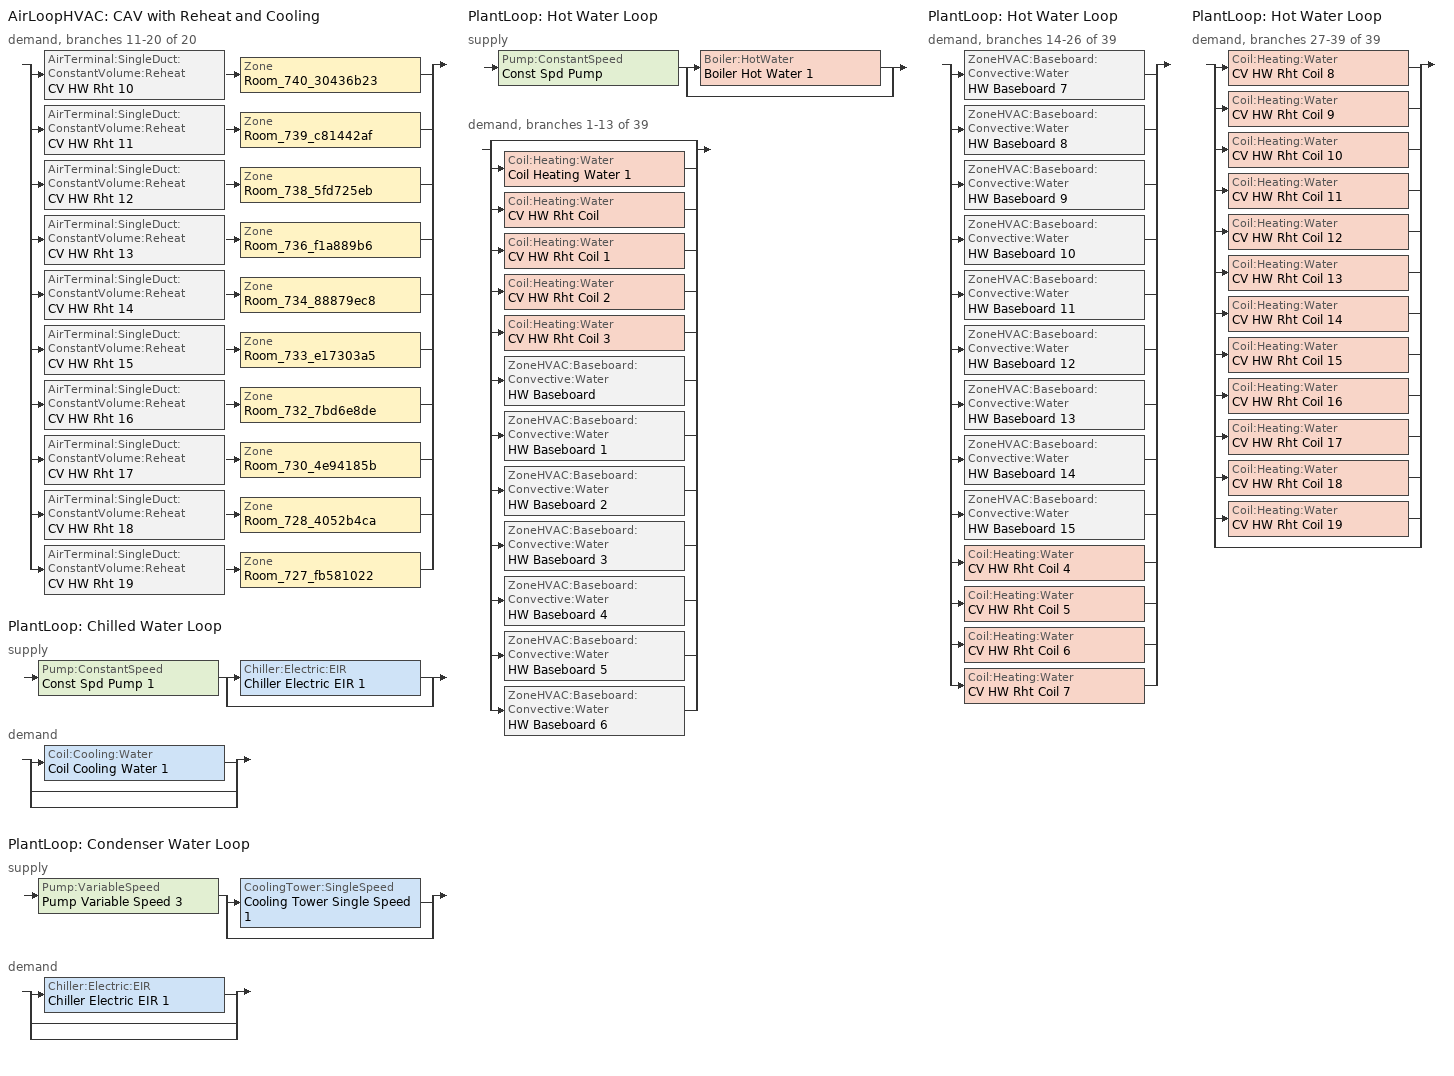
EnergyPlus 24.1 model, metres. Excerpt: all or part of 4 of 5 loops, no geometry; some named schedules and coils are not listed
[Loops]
AirLoopHVAC 'CAV with Reheat and Cooling'
 demand, branches 11-20 of 20: split
  | AirTerminal:SingleDuct:ConstantVolume:Reheat 'CV HW Rht 10' > Zone 'Room_740_30436b23'
  | AirTerminal:SingleDuct:ConstantVolume:Reheat 'CV HW Rht 11' > Zone 'Room_739_c81442af'
  | AirTerminal:SingleDuct:ConstantVolume:Reheat 'CV HW Rht 12' > Zone 'Room_738_5fd725eb'
  | AirTerminal:SingleDuct:ConstantVolume:Reheat 'CV HW Rht 13' > Zone 'Room_736_f1a889b6'
  | AirTerminal:SingleDuct:ConstantVolume:Reheat 'CV HW Rht 14' > Zone 'Room_734_88879ec8'
  | AirTerminal:SingleDuct:ConstantVolume:Reheat 'CV HW Rht 15' > Zone 'Room_733_e17303a5'
  | AirTerminal:SingleDuct:ConstantVolume:Reheat 'CV HW Rht 16' > Zone 'Room_732_7bd6e8de'
  | AirTerminal:SingleDuct:ConstantVolume:Reheat 'CV HW Rht 17' > Zone 'Room_730_4e94185b'
  | AirTerminal:SingleDuct:ConstantVolume:Reheat 'CV HW Rht 18' > Zone 'Room_728_4052b4ca'
  | AirTerminal:SingleDuct:ConstantVolume:Reheat 'CV HW Rht 19' > Zone 'Room_727_fb581022'
PlantLoop 'Chilled Water Loop'
 supply: Pump:ConstantSpeed 'Const Spd Pump 1' > split
  | Chiller:Electric:EIR 'Chiller Electric EIR 1'
  | bypass
 demand: split
  | Coil:Cooling:Water 'Coil Cooling Water 1'
  | bypass
  | bypass
PlantLoop 'Condenser Water Loop'
 supply: Pump:VariableSpeed 'Pump Variable Speed 3' > split
  | CoolingTower:SingleSpeed 'Cooling Tower Single Speed 1'
  | bypass
 demand: split
  | Chiller:Electric:EIR 'Chiller Electric EIR 1'
  | bypass
  | bypass
PlantLoop 'Hot Water Loop'
 supply: Pump:ConstantSpeed 'Const Spd Pump' > split
  | Boiler:HotWater 'Boiler Hot Water 1'
  | bypass
 demand, branches 1-13 of 39: split
  | bypass
  | Coil:Heating:Water 'Coil Heating Water 1'
  | Coil:Heating:Water 'CV HW Rht Coil'
  | Coil:Heating:Water 'CV HW Rht Coil 1'
  | Coil:Heating:Water 'CV HW Rht Coil 2'
  | Coil:Heating:Water 'CV HW Rht Coil 3'
  | ZoneHVAC:Baseboard:Convective:Water 'HW Baseboard'
  | ZoneHVAC:Baseboard:Convective:Water 'HW Baseboard 1'
  | ZoneHVAC:Baseboard:Convective:Water 'HW Baseboard 2'
  | ZoneHVAC:Baseboard:Convective:Water 'HW Baseboard 3'
  | ZoneHVAC:Baseboard:Convective:Water 'HW Baseboard 4'
  | ZoneHVAC:Baseboard:Convective:Water 'HW Baseboard 5'
  | ZoneHVAC:Baseboard:Convective:Water 'HW Baseboard 6'
PlantLoop 'Hot Water Loop'
 demand, branches 14-26 of 39: split
  | ZoneHVAC:Baseboard:Convective:Water 'HW Baseboard 7'
  | ZoneHVAC:Baseboard:Convective:Water 'HW Baseboard 8'
  | ZoneHVAC:Baseboard:Convective:Water 'HW Baseboard 9'
  | ZoneHVAC:Baseboard:Convective:Water 'HW Baseboard 10'
  | ZoneHVAC:Baseboard:Convective:Water 'HW Baseboard 11'
  | ZoneHVAC:Baseboard:Convective:Water 'HW Baseboard 12'
  | ZoneHVAC:Baseboard:Convective:Water 'HW Baseboard 13'
  | ZoneHVAC:Baseboard:Convective:Water 'HW Baseboard 14'
  | ZoneHVAC:Baseboard:Convective:Water 'HW Baseboard 15'
  | Coil:Heating:Water 'CV HW Rht Coil 4'
  | Coil:Heating:Water 'CV HW Rht Coil 5'
  | Coil:Heating:Water 'CV HW Rht Coil 6'
  | Coil:Heating:Water 'CV HW Rht Coil 7'
PlantLoop 'Hot Water Loop'
 demand, branches 27-39 of 39: split
  | Coil:Heating:Water 'CV HW Rht Coil 8'
  | Coil:Heating:Water 'CV HW Rht Coil 9'
  | Coil:Heating:Water 'CV HW Rht Coil 10'
  | Coil:Heating:Water 'CV HW Rht Coil 11'
  | Coil:Heating:Water 'CV HW Rht Coil 12'
  | Coil:Heating:Water 'CV HW Rht Coil 13'
  | Coil:Heating:Water 'CV HW Rht Coil 14'
  | Coil:Heating:Water 'CV HW Rht Coil 15'
  | Coil:Heating:Water 'CV HW Rht Coil 16'
  | Coil:Heating:Water 'CV HW Rht Coil 17'
  | Coil:Heating:Water 'CV HW Rht Coil 18'
  | Coil:Heating:Water 'CV HW Rht Coil 19'
  | bypass
[ZoneControl:Thermostat] Temperature Difference Between Cutout And Setpoint {deltaC}=0
Name | Zone or ZoneList | Control Type Schedule | Control 1
Room_727_fb581022 Thermostat | Room_727_fb581022 | Room_727_fb581022 Thermostat Schedule | MediumOffice Building_Setpoint
Room_728_4052b4ca Thermostat | Room_728_4052b4ca | Room_728_4052b4ca Thermostat Schedule | MediumOffice Building_Setpoint 1
Room_730_4e94185b Thermostat | Room_730_4e94185b | Room_730_4e94185b Thermostat Schedule | MediumOffice Building_Setpoint 3
Room_732_7bd6e8de Thermostat | Room_732_7bd6e8de | Room_732_7bd6e8de Thermostat Schedule | MediumOffice Building_Setpoint 5
Room_733_e17303a5 Thermostat | Room_733_e17303a5 | Room_733_e17303a5 Thermostat Schedule | MediumOffice Building_Setpoint 6
Room_734_88879ec8 Thermostat | Room_734_88879ec8 | Room_734_88879ec8 Thermostat Schedule | MediumOffice Building_Setpoint 7
Room_736_f1a889b6 Thermostat | Room_736_f1a889b6 | Room_736_f1a889b6 Thermostat Schedule | MediumOffice Building_Setpoint 9
Room_738_5fd725eb Thermostat | Room_738_5fd725eb | Room_738_5fd725eb Thermostat Schedule | MediumOffice Building_Setpoint 11
Room_739_c81442af Thermostat | Room_739_c81442af | Room_739_c81442af Thermostat Schedule | MediumOffice Building_Setpoint 12
Room_740_30436b23 Thermostat | Room_740_30436b23 | Room_740_30436b23 Thermostat Schedule | MediumOffice Building_Setpoint 13
[ThermostatSetpoint:DualSetpoint] Heating Setpoint Temperature Schedule=NECB-A-Thermostat Setpoint-Heating; Cooling Setpoint Temperature Schedule=NECB-A-Thermostat Setpoint-Cooling
MediumOffice Building_Setpoint; MediumOffice Building_Setpoint 1; MediumOffice Building_Setpoint 3; MediumOffice Building_Setpoint 5; MediumOffice Building_Setpoint 6; MediumOffice Building_Setpoint 7; MediumOffice Building_Setpoint 9; MediumOffice Building_Setpoint 11; MediumOffice Building_Setpoint 12; MediumOffice Building_Setpoint 13
[ZoneHVAC:Baseboard:Convective:Water] Availability Schedule=Always On Discrete hvac_library; Heating Design Capacity Method=HeatingDesignCapacity; Heating Design Capacity {W}=Autosize; Heating Design Capacity Per Floor Area {W/m2}=0; Fraction of Autosized Heating Design Capacity=0.8; U-Factor Times Area Value {W/K}=Autosize; Maximum Water Flow Rate {m3/s}=Autosize; Convergence Tolerance=0.001
HW Baseboard; HW Baseboard 1; HW Baseboard 2; HW Baseboard 3; HW Baseboard 4; HW Baseboard 5; HW Baseboard 6; HW Baseboard 7; HW Baseboard 8; HW Baseboard 9; HW Baseboard 10; HW Baseboard 11; HW Baseboard 12; HW Baseboard 13; HW Baseboard 14; HW Baseboard 15
[Fan:ZoneExhaust] Fan Total Efficiency=0.6; Pressure Rise {Pa}=0; System Availability Manager Coupling Mode=Decoupled
Zone Exhaust Fan; Zone Exhaust Fan 1; Zone Exhaust Fan 2; Zone Exhaust Fan 3; Zone Exhaust Fan 4; Zone Exhaust Fan 5; Zone Exhaust Fan 6; Zone Exhaust Fan 7; Zone Exhaust Fan 8; Zone Exhaust Fan 9
[AirTerminal:SingleDuct:ConstantVolume:Reheat] Availability Schedule=Always On Discrete hvac_library; Maximum Air Flow Rate {m3/s}=Autosize; Maximum Hot Water or Steam Flow Rate {m3/s}=Autosize; Minimum Hot Water or Steam Flow Rate {m3/s}=0; Convergence Tolerance=0.001; Maximum Reheat Air Temperature {C}=35
Name | Reheat Coil
CV HW Rht 19 | CV HW Rht Coil 19
CV HW Rht 18 | CV HW Rht Coil 18
CV HW Rht 17 | CV HW Rht Coil 17
CV HW Rht 16 | CV HW Rht Coil 16
CV HW Rht 15 | CV HW Rht Coil 15
CV HW Rht 14 | CV HW Rht Coil 14
CV HW Rht 13 | CV HW Rht Coil 13
CV HW Rht 12 | CV HW Rht Coil 12
CV HW Rht 11 | CV HW Rht Coil 11
CV HW Rht 10 | CV HW Rht Coil 10
[Coil:Heating:Water] Availability Schedule=Always On Discrete hvac_library; U-Factor Times Area Value {W/K}=Autosize; Maximum Water Flow Rate {m3/s}=Autosize; Performance Input Method=UFactorTimesAreaAndDesignWaterFlowRate; Rated Capacity {W}=Autosize; Rated Inlet Water Temperature {C}=82.2; Rated Inlet Air Temperature {C}=16.6; Rated Outlet Water Temperature {C}=71.1; Rated Outlet Air Temperature {C}=32.2; Rated Ratio for Air and Water Convection=0.5
CV HW Rht Coil 19; CV HW Rht Coil 18; CV HW Rht Coil 17; CV HW Rht Coil 16; CV HW Rht Coil 15; CV HW Rht Coil 14; CV HW Rht Coil 13; CV HW Rht Coil 12; CV HW Rht Coil 11; CV HW Rht Coil 10; CV HW Rht Coil 9; CV HW Rht Coil 8; CV HW Rht Coil 7; CV HW Rht Coil 6; CV HW Rht Coil 5; CV HW Rht Coil 4; CV HW Rht Coil; CV HW Rht Coil 1; CV HW Rht Coil 2; CV HW Rht Coil 3
[Zone equipment]
Room_727_fb581022: HW Baseboard, Zone Exhaust Fan, CV HW Rht 19
Room_728_4052b4ca: HW Baseboard 1, Zone Exhaust Fan 1, CV HW Rht 18
Room_730_4e94185b: HW Baseboard 2, Zone Exhaust Fan 2, CV HW Rht 17
Room_732_7bd6e8de: HW Baseboard 3, Zone Exhaust Fan 3, CV HW Rht 16
Room_733_e17303a5: HW Baseboard 4, Zone Exhaust Fan 4, CV HW Rht 15
Room_734_88879ec8: HW Baseboard 5, Zone Exhaust Fan 5, CV HW Rht 14
Room_736_f1a889b6: HW Baseboard 6, Zone Exhaust Fan 6, CV HW Rht 13
Room_738_5fd725eb: HW Baseboard 7, Zone Exhaust Fan 7, CV HW Rht 12
Room_739_c81442af: HW Baseboard 8, Zone Exhaust Fan 8, CV HW Rht 11
Room_740_30436b23: HW Baseboard 9, Zone Exhaust Fan 9, CV HW Rht 10
[Sizing:Zone] Zone Cooling Design Supply Air Temperature Input Method=SupplyAirTemperature; Zone Cooling Design Supply Air Temperature {C}=14; Zone Cooling Design Supply Air Temperature Difference {deltaC}=11.11; Zone Heating Design Supply Air Temperature Input Method=SupplyAirTemperature; Zone Heating Design Supply Air Temperature {C}=40; Zone Heating Design Supply Air Temperature Difference {deltaC}=11.11; Zone Cooling Design Supply Air Humidity Ratio {kgWater/kgDryAir}=0.0085; Zone Heating Design Supply Air Humidity Ratio {kgWater/kgDryAir}=0.008; Cooling Design Air Flow Method=DesignDay; Cooling Design Air Flow Rate {m3/s}=0; Cooling Minimum Air Flow per Zone Floor Area {m3/s-m2}=0.000762; Cooling Minimum Air Flow {m3/s}=0; Cooling Minimum Air Flow Fraction=0; Heating Design Air Flow Method=DesignDay; Heating Design Air Flow Rate {m3/s}=0; Heating Maximum Air Flow per Zone Floor Area {m3/s-m2}=0.002032; Heating Maximum Air Flow {m3/s}=0.141576; Heating Maximum Air Flow Fraction=0.3; Account for Dedicated Outdoor Air System=No; Zone Load Sizing Method=Sensible Load Only No Latent Load; Zone Latent Cooling Design Supply Air Humidity Ratio Input Method=HumidityRatioDifference; Zone Cooling Design Supply Air Humidity Ratio Difference {kgWater/kgDryAir}=0.005; Zone Latent Heating Design Supply Air Humidity Ratio Input Method=HumidityRatioDifference; Zone Humidification Design Supply Air Humidity Ratio Difference {kgWater/kgDryAir}=0.005
Name | Design Specification Outdoor Air Object
Room_727_fb581022 | Room_727_fb581022 DSOA Space List
Room_728_4052b4ca | Room_728_4052b4ca DSOA Space List
Room_730_4e94185b | Room_730_4e94185b DSOA Space List
Room_732_7bd6e8de | Room_732_7bd6e8de DSOA Space List
Room_733_e17303a5 | Room_733_e17303a5 DSOA Space List
Room_734_88879ec8 | Room_734_88879ec8 DSOA Space List
Room_736_f1a889b6 | Room_736_f1a889b6 DSOA Space List
Room_738_5fd725eb | Room_738_5fd725eb DSOA Space List
Room_739_c81442af | Room_739_c81442af DSOA Space List
Room_740_30436b23 | Room_740_30436b23 DSOA Space List
[DesignSpecification:OutdoorAir]
MediumOffice Building_Ventilation: Outdoor Air Method=Sum; Outdoor Air Flow per Person {m3/s-person}=0.00175762; Outdoor Air Flow per Zone Floor Area {m3/s-m2}=0.000336663; Outdoor Air Flow per Zone {m3/s}=0; Outdoor Air Flow Air Changes per Hour {1/hr}=0
[DesignSpecification:OutdoorAir:SpaceList] Space Design Specification Outdoor Air Object Name 1=MediumOffice Building_Ventilation
Name | Space Name 1
Room_727_fb581022 DSOA Space List | Room_727_fb581022_Space
Room_728_4052b4ca DSOA Space List | Room_728_4052b4ca_Space
Room_730_4e94185b DSOA Space List | Room_730_4e94185b_Space
Room_732_7bd6e8de DSOA Space List | Room_732_7bd6e8de_Space
Room_733_e17303a5 DSOA Space List | Room_733_e17303a5_Space
Room_734_88879ec8 DSOA Space List | Room_734_88879ec8_Space
Room_736_f1a889b6 DSOA Space List | Room_736_f1a889b6_Space
Room_738_5fd725eb DSOA Space List | Room_738_5fd725eb_Space
Room_739_c81442af DSOA Space List | Room_739_c81442af_Space
Room_740_30436b23 DSOA Space List | Room_740_30436b23_Space
[PlantLoop] Fluid Type=Water; Maximum Loop Temperature {C}=100; Minimum Loop Temperature {C}=0; Maximum Loop Flow Rate {m3/s}=Autosize; Minimum Loop Flow Rate {m3/s}=0; Plant Loop Volume {m3}=Autocalculate; Load Distribution Scheme=Optimal; Plant Loop Demand Calculation Scheme=SingleSetpoint; Common Pipe Simulation=None
Name | Plant Equipment Operation Scheme
Chilled Water Loop | Chilled Water Loop Operation Schemes
Condenser Water Loop | Condenser Water Loop Operation Schemes
Hot Water Loop | Hot Water Loop Operation Schemes
[Sizing:Plant] Sizing Option=NonCoincident; Zone Timesteps in Averaging Window=1; Coincident Sizing Factor Mode=None
Name | Loop Type | Design Loop Exit Temperature {C} | Loop Design Temperature Difference {deltaC}
Chilled Water Loop | Cooling | 7.22 | 6.67
Condenser Water Loop | Condenser | 29.4 | 5.6
Hot Water Loop | Heating | 82 | 11
[Pump:ConstantSpeed] Design Flow Rate {m3/s}=Autosize; Design Pump Head {Pa}=179352; Design Power Consumption {W}=Autosize; Motor Efficiency=0.9; Fraction of Motor Inefficiencies to Fluid Stream=0; Pump Control Type=Intermittent; Design Power Sizing Method=PowerPerFlowPerPressure; Design Electric Power per Unit Flow Rate {W/(m3/s)}=348701.1; Design Shaft Power per Unit Flow Rate per Unit Head {W-s/m3-Pa}=1.28205
Const Spd Pump 1; Const Spd Pump
[Chiller:Electric:EIR]
Chiller Electric EIR 1: Reference Capacity {W}=Autosize; Reference COP {W/W}=5.5; Reference Leaving Chilled Water Temperature {C}=6.5; Reference Entering Condenser Fluid Temperature {C}=29.4; Reference Chilled Water Flow Rate {m3/s}=Autosize; Reference Condenser Fluid Flow Rate {m3/s}=Autosize; Cooling Capacity Function of Temperature Curve=Curve Biquadratic 1; Electric Input to Cooling Output Ratio Function of Temperature Curve=Curve Biquadratic 2; Electric Input to Cooling Output Ratio Function of Part Load Ratio Curve=Curve Quadratic 1; Minimum Part Load Ratio=0.1; Maximum Part Load Ratio=1; Optimum Part Load Ratio=1; Minimum Unloading Ratio=0.2; Condenser Type=WaterCooled; Condenser Fan Power Ratio {W/W}=0; Fraction of Compressor Electric Consumption Rejected by Condenser=1; Leaving Chilled Water Lower Temperature Limit {C}=2; Chiller Flow Mode=NotModulated; Sizing Factor=1; Basin Heater Capacity {W/K}=0; Basin Heater Setpoint Temperature {C}=10; Condenser Heat Recovery Relative Capacity Fraction=1
[SetpointManager:Scheduled] Control Variable=Temperature
Name | Schedule
Setpoint Manager Scheduled 4 | Chilled_Water_Temperature
Setpoint Manager Scheduled 3 | Hot_Water_Temperature
[PlantEquipmentOperationSchemes] Control Scheme Schedule Name 1=Always On Discrete
Name | Control Scheme Object Type 1 | Control Scheme Name 1
Chilled Water Loop Operation Schemes | PlantEquipmentOperation:CoolingLoad | Chilled Water Loop Cooling Operation Scheme
Condenser Water Loop Operation Schemes | PlantEquipmentOperation:CoolingLoad | Condenser Water Loop Cooling Operation Scheme
Hot Water Loop Operation Schemes | PlantEquipmentOperation:HeatingLoad | Hot Water Loop Heating Operation Scheme
[PlantEquipmentOperation:CoolingLoad] Load Range Lower Limit 1 {W}=0; Load Range Upper Limit 1 {W}=1000000000
Name | Range Equipment List Name 1
Chilled Water Loop Cooling Operation Scheme | Chilled Water Loop Cooling Equipment List
Condenser Water Loop Cooling Operation Scheme | Condenser Water Loop Cooling Equipment List
[PlantEquipmentList]
Chilled Water Loop Cooling Equipment List: Chiller:Electric:EIR, Chiller Electric EIR 1
Condenser Water Loop Cooling Equipment List: CoolingTower:SingleSpeed, Cooling Tower Single Speed 1
Hot Water Loop Heating Equipment List: Boiler:HotWater, Boiler Hot Water 1
[Pump:VariableSpeed]
Pump Variable Speed 3: Design Maximum Flow Rate {m3/s}=Autosize; Design Pump Head {Pa}=179352; Design Power Consumption {W}=Autosize; Motor Efficiency=0.9; Fraction of Motor Inefficiencies to Fluid Stream=0; Coefficient 1 of the Part Load Performance Curve=0; Coefficient 2 of the Part Load Performance Curve=1; Coefficient 3 of the Part Load Performance Curve=0; Coefficient 4 of the Part Load Performance Curve=0; Design Minimum Flow Rate {m3/s}=0; Pump Control Type=Intermittent; Skin Loss Radiative Fraction=0.5; Design Power Sizing Method=PowerPerFlowPerPressure; Design Electric Power per Unit Flow Rate {W/(m3/s)}=348701.1; Design Shaft Power per Unit Flow Rate per Unit Head {W/((m3/s)-Pa)}=1.28205; Design Minimum Flow Rate Fraction=0
[CoolingTower:SingleSpeed]
Cooling Tower Single Speed 1: Design Water Flow Rate {m3/s}=Autosize; Design Air Flow Rate {m3/s}=Autosize; Design Fan Power {W}=Autosize; Design U-Factor Times Area Value {W/K}=Autosize; Free Convection Regime Air Flow Rate {m3/s}=Autosize; Free Convection Regime Air Flow Rate Sizing Factor=0.1; Free Convection Regime U-Factor Times Area Value {W/K}=Autosize; Free Convection U-Factor Times Area Value Sizing Factor=0.1; Performance Input Method=UFactorTimesAreaAndDesignWaterFlowRate; Heat Rejection Capacity and Nominal Capacity Sizing Ratio=1.25; Free Convection Capacity {W}=0; Free Convection Nominal Capacity Sizing Factor=0.1; Design Inlet Air Dry-Bulb Temperature {C}=35; Design Inlet Air Wet-Bulb Temperature {C}=25.6; Design Approach Temperature {deltaC}=Autosize; Design Range Temperature {deltaC}=Autosize; Basin Heater Capacity {W/K}=0; Basin Heater Setpoint Temperature {C}=2; Evaporation Loss Mode=LossFactor; Evaporation Loss Factor {percent/K}=0.2; Drift Loss Percent {percent}=0.008; Blowdown Calculation Mode=ConcentrationRatio; Blowdown Concentration Ratio=3; Capacity Control=FanCycling; Number of Cells=1; Cell Control=MinimalCell; Cell Minimum  Water Flow Rate Fraction=0.33; Cell Maximum Water Flow Rate Fraction=2.5; Sizing Factor=1
[SetpointManager:FollowOutdoorAirTemperature]
Setpoint Manager Follow Outdoor Air Temperature 1: Control Variable=Temperature; Reference Temperature Type=OutdoorAirWetBulb; Offset Temperature Difference {deltaC}=1.5; Maximum Setpoint Temperature {C}=80; Minimum Setpoint Temperature {C}=6
[Boiler:HotWater]
Boiler Hot Water 1: Fuel Type=NaturalGas; Nominal Capacity {W}=Autosize; Nominal Thermal Efficiency=0.8; Efficiency Curve Temperature Evaluation Variable=LeavingBoiler; Normalized Boiler Efficiency Curve=Boiler Efficiency; Design Water Flow Rate {m3/s}=Autosize; Minimum Part Load Ratio=0; Maximum Part Load Ratio=1; Optimum Part Load Ratio=1; Water Outlet Upper Temperature Limit {C}=82; Boiler Flow Mode=ConstantFlow; On Cycle Parasitic Electric Load {W}=0; Sizing Factor=1; Off Cycle Parasitic Fuel Load {W}=0
[PlantEquipmentOperation:HeatingLoad]
Hot Water Loop Heating Operation Scheme: Load Range Lower Limit 1 {W}=0; Load Range Upper Limit 1 {W}=1000000000; Range Equipment List Name 1=Hot Water Loop Heating Equipment List
[Schedule:Day:Interval]
Chilled_Water_Temperature_Default; Chilled_Water_Temperature_Summer_Design_Day; Chilled_Water_Temperature_Winter_Design_Day: No, 24:00, 6.7
Hot_Water_Temperature_Default; Hot_Water_Temperature_Summer_Design_Day: No, 24:00, 67
[Schedule:Week:Daily]
NECB-A-Thermostat Setpoint-Heating Week Rule - Jan1-Dec31: Schedule Day 34, Schedule Day 32, Schedule Day 32, Schedule Day 32, Schedule Day 32, Schedule Day 32, Schedule Day 33, NECB-A-Thermostat Setpoint-Heating_Hol 1, NECB-A-Thermostat Setpoint-Heating_Default, NECB-A-Thermostat Setpoint-Heating_Default, NECB-A-Thermostat Setpoint-Heating_Default, NECB-A-Thermostat Setpoint-Heating_Default
NECB-A-Thermostat Setpoint-Cooling Week Rule - Jan1-Dec31: Schedule Day 28, Schedule Day 26, Schedule Day 26, Schedule Day 26, Schedule Day 26, Schedule Day 26, Schedule Day 27, NECB-A-Thermostat Setpoint-Cooling_Hol 1, NECB-A-Thermostat Setpoint-Cooling_Default, NECB-A-Thermostat Setpoint-Cooling_Default, NECB-A-Thermostat Setpoint-Cooling_Default, NECB-A-Thermostat Setpoint-Cooling_Default
Chilled_Water_Temperature Week Rule - Jan1-Dec31: Chilled_Water_Temperature_Default, Chilled_Water_Temperature_Default, Chilled_Water_Temperature_Default, Chilled_Water_Temperature_Default, Chilled_Water_Temperature_Default, Chilled_Water_Temperature_Default, Chilled_Water_Temperature_Default, Chilled_Water_Temperature_Default, Chilled_Water_Temperature_Summer_Design_Day, Chilled_Water_Temperature_Winter_Design_Day, Chilled_Water_Temperature_Default, Chilled_Water_Temperature_Default
Hot_Water_Temperature Week Rule - Jan1-Dec31: Hot_Water_Temperature_Default, Hot_Water_Temperature_Default, Hot_Water_Temperature_Default, Hot_Water_Temperature_Default, Hot_Water_Temperature_Default, Hot_Water_Temperature_Default, Hot_Water_Temperature_Default, Hot_Water_Temperature_Default, Hot_Water_Temperature_Summer_Design_Day, Hot_Water_Temperature_Winter_Design_Day, Hot_Water_Temperature_Default, Hot_Water_Temperature_Default
[Schedule:Year]
NECB-A-Thermostat Setpoint-Heating: NECB-A-Thermostat Setpoint-Heating Week Rule - Jan1-Dec31, 1, 1, 12, 31
NECB-A-Thermostat Setpoint-Cooling: NECB-A-Thermostat Setpoint-Cooling Week Rule - Jan1-Dec31, 1, 1, 12, 31
Chilled_Water_Temperature: Chilled_Water_Temperature Week Rule - Jan1-Dec31, 1, 1, 12, 31
Hot_Water_Temperature: Hot_Water_Temperature Week Rule - Jan1-Dec31, 1, 1, 12, 31
[Schedule:Compact]
Room_727_fb581022 Thermostat Schedule; Room_728_4052b4ca Thermostat Schedule; Room_730_4e94185b Thermostat Schedule; Room_732_7bd6e8de Thermostat Schedule; Room_733_e17303a5 Thermostat Schedule; Room_734_88879ec8 Thermostat Schedule; Room_736_f1a889b6 Thermostat Schedule; Room_738_5fd725eb Thermostat Schedule; Room_739_c81442af Thermostat Schedule; Room_740_30436b23 Thermostat Schedule: Through: 12/31, For: AllDays, Until: 24:00, 4
[Schedule:Constant] Hourly Value=1
Always On Discrete hvac_library; Always On Discrete
[Curve:Biquadratic]
Name | Coefficient1 Constant | Coefficient2 x | Coefficient3 x**2 | Coefficient4 y | Coefficient5 y**2 | Coefficient6 x*y | Minimum Value of x {BasedOnField A2} | Maximum Value of x {BasedOnField A2} | Minimum Value of y {BasedOnField A3} | Maximum Value of y {BasedOnField A3} | Input Unit Type for X | Input Unit Type for Y | Output Unit Type
Curve Biquadratic 1 | 0.258 | 0.0389 | -0.000217 | 0.0469 | -0.000943 | -0.000343 | 5 | 10 | 24 | 35
Curve Biquadratic 2 | 0.934 | -0.0582 | 0.0045 | 0.00243 | 0.000486 | -0.00122 | 5 | 10 | 24 | 35
Boiler Efficiency | 1 | 0 | 0 | 0 | 0 | 0 | 0 | 1 | 0 | 1 | Dimensionless | Dimensionless | Dimensionless
[Curve:Quadratic]
Curve Quadratic 1: Coefficient1 Constant=0.222903; Coefficient2 x=0.313387; Coefficient3 x**2=0.46371; Minimum Value of x {BasedOnField A2}=0; Maximum Value of x {BasedOnField A2}=1
